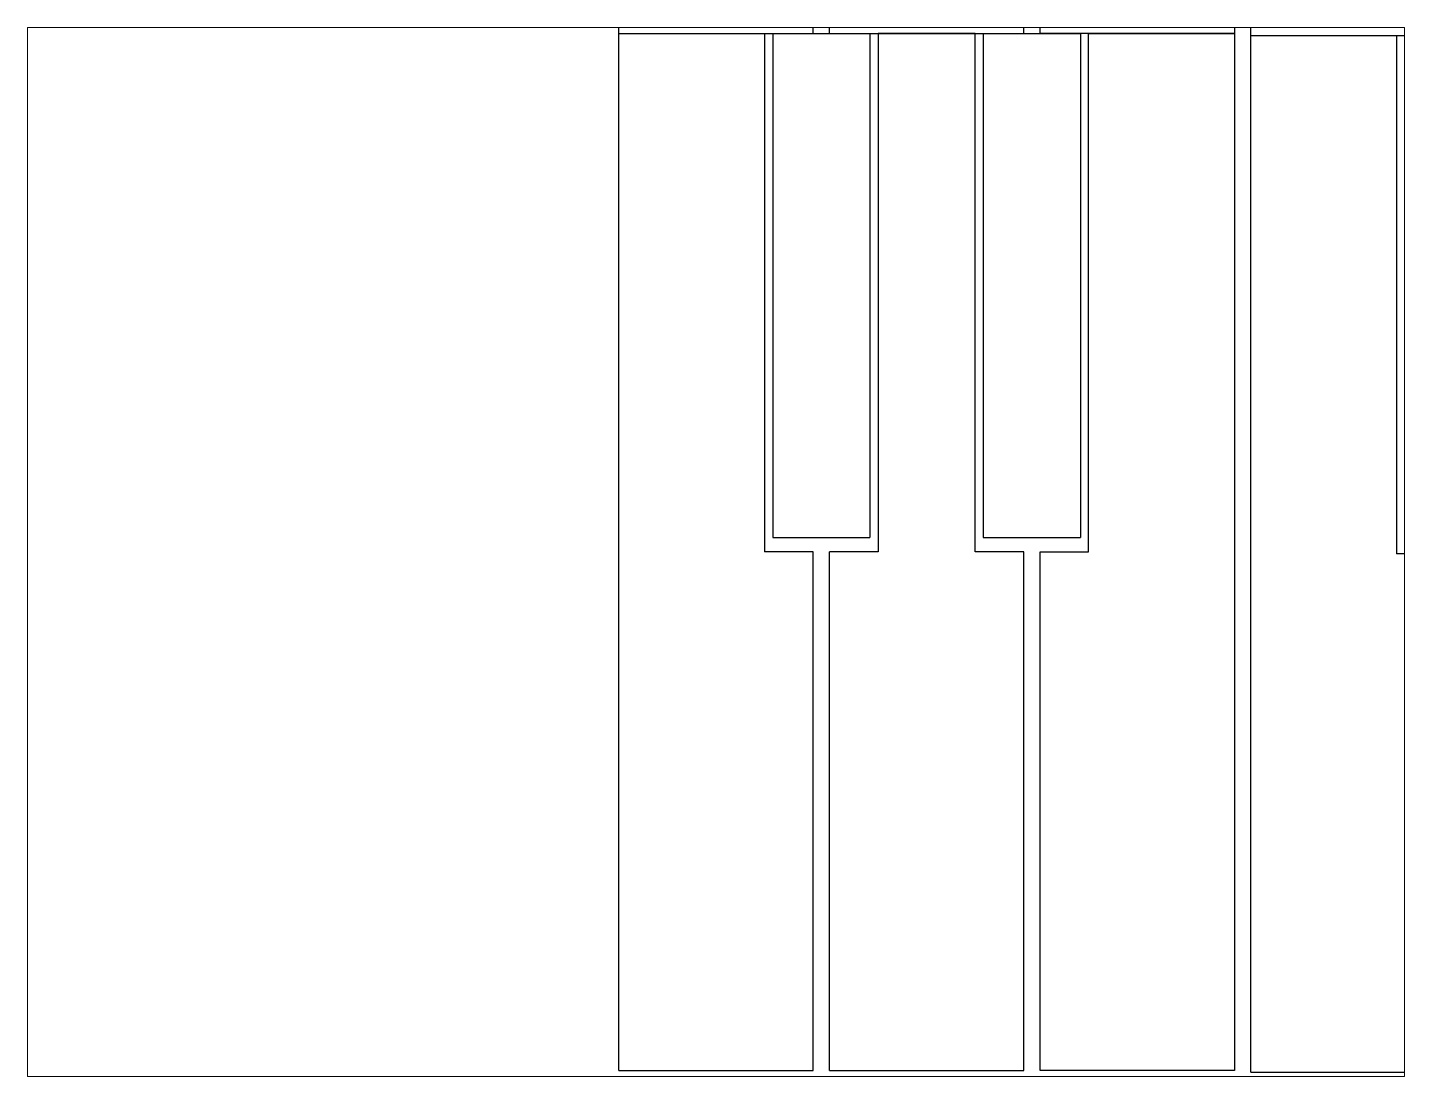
# Paper-space layout 'Layout1' of a CAD drawing. Header units: inches. Extents: x 1.05 to 9.45, y 0.8 to 7.2.
# The model-space entities are those that its viewports show. They can reach past a viewport. Long polylines and large blocks are cut down to what shows.
import ezdxf

# ---------------------------------------------------------------- set-up
doc = ezdxf.new("R2010")
doc.units = ezdxf.units.IN
doc.header["$MEASUREMENT"] = 0

msp = doc.modelspace()

# ---------------------------------------------------------------- linework, layer by layer
for p, q in [((0, 4), (0, 8)), ((2.375, 8), (2.375, 4)), ((2.4375, 3.9932), (2.4375, 7.9932)), ((0.75, 4), (0.75, 6)), ((0.8125, 4), (0.8125, 6)), ((1.5625, 4), (1.5625, 6)), ((1.625, 4), (1.625, 6)), ((0, 0), (0, 4)), ((0, 4), (0.5625, 4)), ((0, 4), (0.75, 4)), ((0.5625, 4), (0.5625, 2)), ((0.5938, 4), (0.9688, 4)), ((0.5938, 4), (0.5938, 2.0553)), ((0.8125, 4), (1.5625, 4)), ((0.9688, 4), (0.9688, 2.0553)), ((1.375, 4), (1, 4)), ((1, 4), (1, 2)), ((1.375, 2), (1.375, 4)), ((1.4062, 4), (1.7812, 4)), ((1.4062, 4), (1.4062, 2.0553)), ((2.375, 4), (1.625, 4)), ((1.7812, 4), (1.7812, 2.0553)), ((1.8125, 2), (1.8125, 4)), ((1.8125, 4), (2.375, 4)), ((2.375, 4), (2.375, 0)), ((2.4375, -0.0068), (2.4375, 3.9932)), ((2.4375, 3.9932), (3, 3.9932)), ((2.4375, 3.9932), (3.1875, 3.9932)), ((3, 3.9932), (3, 1.9932)), ((3.0312, 3.9932), (3.4062, 3.9932)), ((3.0312, 3.9932), (3.0312, 2.0485)), ((0.5938, 2.0553), (0.9688, 2.0553)), ((1.4062, 2.0553), (1.7812, 2.0553)), ((3.0312, 2.0485), (3.4062, 2.0485)), ((0.75, 2), (0.5625, 2)), ((0.5625, 2), (0.5625, 2)), ((0.75, 0), (0.75, 2)), ((0.8125, 0), (0.8125, 2)), ((1, 2), (0.8125, 2)), ((1.5625, 2), (1.375, 2)), ((1.5625, 0), (1.5625, 2)), ((1.625, 0), (1.625, 2)), ((1.625, 2), (1.8125, 2)), ((3.1875, 1.9932), (3, 1.9932)), ((0, 0), (0.75, 0)), ((0.8125, 0), (1.5625, 0)), ((2.375, 0), (1.625, 0)), ((2.4375, -0.0068), (3.1875, -0.0068))]:
    msp.add_line(p, q)

psp = doc.layouts.get("Layout1")

# ---------------------------------------------------------------- viewports
at = {"layer": '0'}
psp.add_viewport(center=(5.25, 4), size=(8.4, 6.4), view_center_point=(0.375, 2), view_height=4.046693, dxfattribs=at)

doc.saveas('drawing.dxf')
